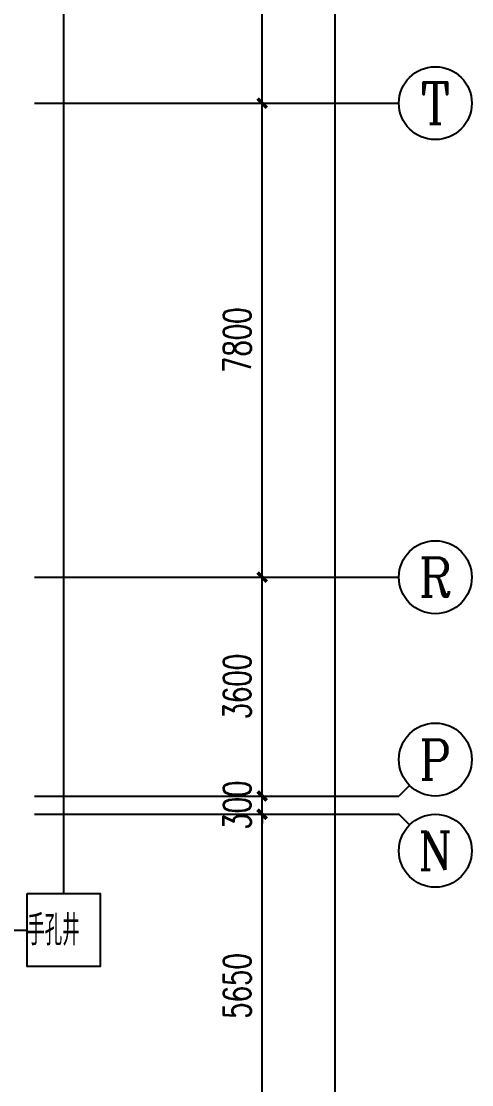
# Model space of a CAD drawing. Extents: x 101023 to 279373, y -114511 to 293844.
# Drawn here: x 244915 to 252330, y 210038 to 227535 of the extents above; entities that cross this region are included whole.
import ezdxf
from ezdxf.enums import TextEntityAlignment as Align

# ---------------------------------------------------------------- set-up
doc = ezdxf.new("R2010")
doc.units = 0
doc.header["$LTSCALE"] = 1000
doc.header["$MEASUREMENT"] = 0
for name, color, linetype in [('AXIS', 3, 'Continuous'), ('AXIS_TEXT', 7, 'Continuous'), ('BZ', 7, 'Continuous'), ('EQUIP-插座', 3, 'Continuous'), ('STAIR', 2, 'Continuous'), ('WALL', 2, 'Continuous'), ('WIRE-照明', 6, 'Continuous')]:
    doc.layers.add(name, color=color, linetype=linetype)
doc.styles.add('_TCH_AXIS', font='COMPLEX', dxfattribs={"bigfont": 'GBCBIG'})
doc.styles.add('_TCH_DIM_T3', font='SIMPLEX', dxfattribs={"width": 0.705882, "bigfont": 'GBCBIG'})
doc.styles.add('_TEL_DIM', font='simplex.shx', dxfattribs={"width": 0.8, "height": 3.5, "bigfont": 'gbcbig.shx'})
doc.styles.add('COMPLEX', font='COMPLEX')
doc.dimstyles.new('_TCH_ARCH&&150', dxfattribs={"dimtxt": 446.25, "dimasz": 150, "dimexe": 375, "dimexo": 450, "dimgap": 189.375, "dimtad": 1, "dimdec": 0, "dimzin": 0, "dimdsep": 46, "dimtxsty": '_TCH_DIM_T3', "dimblk": 'ARCHTICK', "dimcen": 0.09, "dimclrt": 7, "dimazin": 2, "dimtfac": 1, "dimtdec": 0, "dimtix": 1, "dimtmove": 2, "dimatfit": 3, "dimfxl": 1, "dimtolj": 1, "dimtzin": 0, "dimarcsym": 0})

# ---------------------------------------------------------------- blocks, each defined once
blk = doc.blocks.new('_AXISO')
blk.add_circle((0, 0), 0.5)
at = {"layer": 'AXIS_TEXT', "style": 'COMPLEX', "width": 1.041667}
blk.add_attdef('A', text='', height=0.56, dxfattribs=at).set_placement((-0.25, -0.28), (0.25, -0.28), align=Align.FIT)
blk = doc.blocks.new('_ArchTick')
at = {"color": 0, "linetype": 'ByBlock', "const_width": 0.4}
blk.add_lwpolyline([(-0.5, -0.5), (0.5, 0.5)], dxfattribs=at)
blk = doc.blocks.new('*D60')
at = {"layer": 'AXIS', "color": 0, "lineweight": -2, "transparency": 16777216}
for p, q in [((1046908, 863592), (1051783, 863592)), ((1051408, 773292), (1051408, 863592)), ((1046908, 773292), (1051783, 773292))]:
    blk.add_line(p, q, dxfattribs=at)
at = {"layer": 'Defpoints', "color": 0, "transparency": 16777216}
for p in [(1046458, 863592), (1051408, 863592), (1046458, 773292)]:
    blk.add_point(p, dxfattribs=at)
at = {"layer": 'AXIS', "color": 0, "lineweight": -2, "transparency": 16777216, "xscale": 150, "yscale": 150, "zscale": 150}
for p, rotation in [((1051408, 863592), 90), ((1051408, 773292), 270)]:
    blk.add_blockref('_ArchTick', p, dxfattribs=dict(at, rotation=rotation))
at = {"layer": 'AXIS', "color": 7, "transparency": 16777216, "insert": (1050996, 818442), "char_height": 446.2, "attachment_point": 5, "rotation": 90, "style": '_TCH_DIM_T3'}
blk.add_mtext('\\A1;90300', dxfattribs=at)
blk = doc.blocks.new('*D68')
at = {"layer": 'AXIS', "color": 0, "lineweight": -2, "transparency": 16777216}
for p, q in [((1046908, 802842), (1050583, 802842)), ((1050208, 797192), (1050208, 802842)), ((1046908, 797192), (1050583, 797192))]:
    blk.add_line(p, q, dxfattribs=at)
at = {"layer": 'Defpoints', "color": 0, "transparency": 16777216}
for p in [(1046458, 802842), (1050208, 802842), (1046458, 797192)]:
    blk.add_point(p, dxfattribs=at)
at = {"layer": 'AXIS', "color": 0, "lineweight": -2, "transparency": 16777216, "xscale": 150, "yscale": 150, "zscale": 150}
for p, rotation in [((1050208, 802842), 90), ((1050208, 797192), 270)]:
    blk.add_blockref('_ArchTick', p, dxfattribs=dict(at, rotation=rotation))
at = {"layer": 'AXIS', "color": 7, "transparency": 16777216, "insert": (1049796, 800017), "char_height": 446.2, "attachment_point": 5, "rotation": 90, "style": '_TCH_DIM_T3'}
blk.add_mtext('\\A1;5650', dxfattribs=at)
blk = doc.blocks.new('*D69')
at = {"layer": 'AXIS', "color": 0, "lineweight": -2, "transparency": 16777216}
for p, q in [((1046908, 803142), (1050583, 803142)), ((1050208, 803142), (1050208, 803292)), ((1050208, 802842), (1050208, 803142)), ((1046908, 802842), (1050583, 802842)), ((1050208, 802842), (1050208, 802692))]:
    blk.add_line(p, q, dxfattribs=at)
at = {"layer": 'Defpoints', "color": 0, "transparency": 16777216}
for p in [(1046458, 803142), (1050208, 803142), (1046458, 802842)]:
    blk.add_point(p, dxfattribs=at)
at = {"layer": 'AXIS', "color": 0, "lineweight": -2, "transparency": 16777216, "xscale": 150, "yscale": 150, "zscale": 150}
for p, rotation in [((1050208, 803142), 270), ((1050208, 802842), 90)]:
    blk.add_blockref('_ArchTick', p, dxfattribs=dict(at, rotation=rotation))
at = {"layer": 'AXIS', "color": 7, "transparency": 16777216, "insert": (1049796, 802992), "char_height": 446.2, "attachment_point": 5, "rotation": 90, "style": '_TCH_DIM_T3'}
blk.add_mtext('\\A1;300', dxfattribs=at)
blk = doc.blocks.new('*D70')
at = {"layer": 'AXIS', "color": 0, "lineweight": -2, "transparency": 16777216}
for p, q in [((1046908, 806742), (1050583, 806742)), ((1050208, 803142), (1050208, 806742)), ((1046908, 803142), (1050583, 803142))]:
    blk.add_line(p, q, dxfattribs=at)
at = {"layer": 'Defpoints', "color": 0, "transparency": 16777216}
for p in [(1046458, 806742), (1050208, 806742), (1046458, 803142)]:
    blk.add_point(p, dxfattribs=at)
at = {"layer": 'AXIS', "color": 0, "lineweight": -2, "transparency": 16777216, "xscale": 150, "yscale": 150, "zscale": 150}
for p, rotation in [((1050208, 806742), 90), ((1050208, 803142), 270)]:
    blk.add_blockref('_ArchTick', p, dxfattribs=dict(at, rotation=rotation))
at = {"layer": 'AXIS', "color": 7, "transparency": 16777216, "insert": (1049796, 804942), "char_height": 446.2, "attachment_point": 5, "rotation": 90, "style": '_TCH_DIM_T3'}
blk.add_mtext('\\A1;3600', dxfattribs=at)
blk = doc.blocks.new('*D71')
at = {"layer": 'AXIS', "color": 0, "lineweight": -2, "transparency": 16777216}
for p, q in [((1046908, 814542), (1050583, 814542)), ((1050208, 806742), (1050208, 814542)), ((1046908, 806742), (1050583, 806742))]:
    blk.add_line(p, q, dxfattribs=at)
at = {"layer": 'Defpoints', "color": 0, "transparency": 16777216}
for p in [(1046458, 814542), (1050208, 814542), (1046458, 806742)]:
    blk.add_point(p, dxfattribs=at)
at = {"layer": 'AXIS', "color": 0, "lineweight": -2, "transparency": 16777216, "xscale": 150, "yscale": 150, "zscale": 150}
for p, rotation in [((1050208, 814542), 90), ((1050208, 806742), 270)]:
    blk.add_blockref('_ArchTick', p, dxfattribs=dict(at, rotation=rotation))
at = {"layer": 'AXIS', "color": 7, "transparency": 16777216, "insert": (1049796, 810642), "char_height": 446.2, "attachment_point": 5, "rotation": 90, "style": '_TCH_DIM_T3'}
blk.add_mtext('\\A1;7800', dxfattribs=at)
blk = doc.blocks.new('*D72')
at = {"layer": 'AXIS', "color": 0, "lineweight": -2, "transparency": 16777216}
for p, q in [((1046908, 822342), (1050583, 822342)), ((1050208, 814542), (1050208, 822342)), ((1046908, 814542), (1050583, 814542))]:
    blk.add_line(p, q, dxfattribs=at)
at = {"layer": 'Defpoints', "color": 0, "transparency": 16777216}
for p in [(1046458, 822342), (1050208, 822342), (1046458, 814542)]:
    blk.add_point(p, dxfattribs=at)
at = {"layer": 'AXIS', "color": 0, "lineweight": -2, "transparency": 16777216, "xscale": 150, "yscale": 150, "zscale": 150}
for p, rotation in [((1050208, 822342), 90), ((1050208, 814542), 270)]:
    blk.add_blockref('_ArchTick', p, dxfattribs=dict(at, rotation=rotation))
at = {"layer": 'AXIS', "color": 7, "transparency": 16777216, "insert": (1049796, 818442), "char_height": 446.2, "attachment_point": 5, "rotation": 90, "style": '_TCH_DIM_T3'}
blk.add_mtext('\\A1;7800', dxfattribs=at)
blk = doc.blocks.new('ERT')
at = {"layer": 'AXIS'}
for p, q in [((1046458.2, 814542.1), (1052458.2, 814542.1)), ((1046458.2, 806742.1), (1052458.2, 806742.1)), ((1052633.9, 803317.8), (1052458.2, 803142.1)), ((1046458.2, 803142.1), (1052458.2, 803142.1)), ((1046458.2, 802842.1), (1052458.2, 802842.1)), ((1052633.9, 802666.3), (1052458.2, 802842.1))]:
    blk.add_line(p, q, dxfattribs=at)
ref = blk.add_blockref('_AXISO', (1053058.2, 814542.1), dxfattribs=dict(at, xscale=1200, yscale=1200, zscale=1200))
ref.add_attrib('A', 'T', dxfattribs={"layer": 'AXIS_TEXT', "height": 683.5, "style": '_TCH_AXIS'}).set_placement((1052814.1, 814200.3), (1053302.3, 814200.3), align=Align.FIT)
ref = blk.add_blockref('_AXISO', (1053058.2, 806742.1), dxfattribs=dict(at, xscale=1200, yscale=1200, zscale=1200))
ref.add_attrib('A', 'R', dxfattribs={"layer": 'AXIS_TEXT', "height": 637.8, "style": '_TCH_AXIS'}).set_placement((1052784.9, 806423.2), (1053331.5, 806423.2), align=Align.FIT)
ref = blk.add_blockref('_AXISO', (1053058.2, 803742.1), dxfattribs=dict(at, xscale=1200, yscale=1200, zscale=1200))
ref.add_attrib('A', 'P', dxfattribs={"layer": 'AXIS_TEXT', "height": 652.9, "style": '_TCH_AXIS'}).set_placement((1052793.9, 803415.6), (1053322.5, 803415.6), align=Align.FIT)
ref = blk.add_blockref('_AXISO', (1053058.2, 802242.1), dxfattribs=dict(at, xscale=1200, yscale=1200, zscale=1200))
ref.add_attrib('A', 'N', dxfattribs={"layer": 'AXIS_TEXT', "height": 622.9, "style": '_TCH_AXIS'}).set_placement((1052776.4, 801930.6), (1053340, 801930.6), align=Align.FIT)
for p1, p2, distance, picture, middle in [((1046458.2, 773292.1), (1046458.2, 863592.1), -4950, '*D60', (1050995.7, 818442.1)), ((1046458.2, 814542.1), (1046458.2, 822342.1), -3750, '*D72', (1049795.7, 818442.1)), ((1046458.2, 806742.1), (1046458.2, 814542.1), -3750, '*D71', (1049795.7, 810642.1)), ((1046458.2, 803142.1), (1046458.2, 806742.1), -3750, '*D70', (1049795.7, 804942.1)), ((1046458.2, 802842.1), (1046458.2, 803142.1), -3750, '*D69', (1049795.7, 802992.1)), ((1046458.2, 797192.1), (1046458.2, 802842.1), -3750, '*D68', (1049795.7, 800017.1))]:
    dim = blk.add_aligned_dim(p1=p1, p2=p2, distance=distance, dimstyle='_TCH_ARCH&&150', dxfattribs=at)
    dim.commit()
    dim.dimension.update_dxf_attribs({"geometry": picture, "text_midpoint": middle})
blk = doc.blocks.new('A$C40CE5D7B')
at = {"layer": 'WALL'}
blk.add_blockref('ERT', (-917658, -755022), dxfattribs=at)

msp = doc.modelspace()

# ---------------------------------------------------------------- linework, layer by layer
at = {"layer": 'EQUIP-插座'}
msp.add_lwpolyline([(245014, 213182), (246214, 213182), (246214, 211982), (245014, 211982)], close=True, dxfattribs=at)
at = {"layer": 'WIRE-照明'}
for p, q in [((245614, 213182), (245614, 267061)), ((225491, 212582), (245014, 212582))]:
    msp.add_line(p, q, dxfattribs=at)

# ---------------------------------------------------------------- block references
at = {"layer": 'STAIR'}
msp.add_blockref('A$C40CE5D7B', (116330, 166668), dxfattribs=at)

# ---------------------------------------------------------------- texts
at = {"layer": 'BZ', "style": '_TEL_DIM', "width": 0.8}
msp.add_text('手孔井', height=500, dxfattribs=at).set_placement((245012, 212332))

doc.saveas('drawing.dxf')
